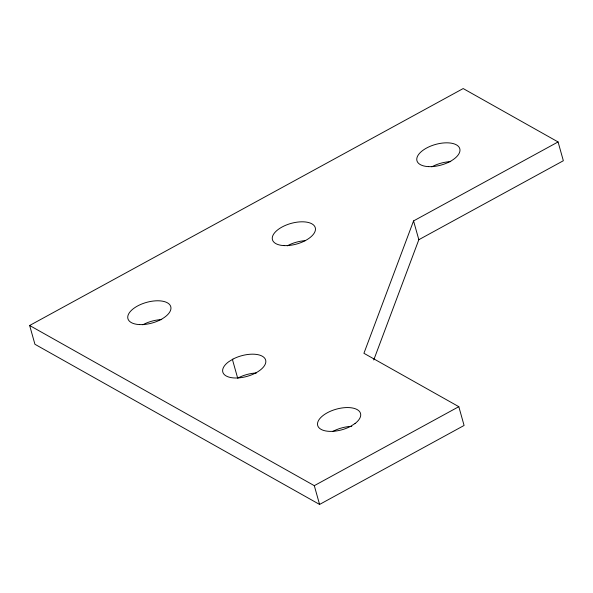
<?xml version="1.0" encoding="UTF-8"?>
<svg xmlns="http://www.w3.org/2000/svg" width="593" height="593" viewBox="0 0 593 593"><rect width="100%" height="100%" fill="white"/><g stroke="black" fill="none" stroke-linecap="round" stroke-linejoin="round"><path stroke-width="0.89" d="M558.072 141.942L413.558 220.922L363.924 353.295L458.812 406.679L464.089 425.463L319.575 504.443L34.928 344.274L29.65 325.49L463.185 88.557L558.072 141.942L563.35 160.733L418.836 239.705L373.746 359.966M29.65 325.49L314.297 485.66L458.812 406.679M413.558 220.922L418.836 239.705M314.297 485.66L319.575 504.443M232.412 359.44L237.697 378.223M431.793 166.848A22.245 10.681 -15.7 0 1 450.762 161.63M287.279 245.828A22.245 10.681 -15.7 0 1 305.351 240.654M142.765 324.808A22.245 10.681 -15.7 0 1 161.741 319.59M238.245 377.882A22.245 10.681 -15.7 0 1 256.391 372.982M332.784 431.452A22.245 10.681 -15.7 0 1 351.79 426.36M355.044 423.521L350.715 426.285A22.245 10.681 -15.7 0 1 317.685 425.463A22.245 10.681 -15.7 0 1 345.615 407.606A22.245 10.681 -15.7 0 1 355.044 423.521M232.96 359.099L228.572 361.834A22.245 10.681 -15.7 0 0 237.348 377.971A22.245 10.681 -15.7 0 0 265.701 360.292A22.245 10.681 -15.7 0 0 232.96 359.099M428.657 166.626A22.245 10.681 -15.7 0 0 459.946 149.525A22.245 10.681 -15.7 0 0 426.515 148.065A22.245 10.681 -15.7 0 0 428.657 166.626M139.637 324.586A22.245 10.681 -15.7 0 0 170.925 307.485A22.245 10.681 -15.7 0 0 137.487 306.025A22.245 10.681 -15.7 0 0 139.637 324.586M284.143 245.606A22.245 10.681 -15.7 0 0 315.432 228.505A22.245 10.681 -15.7 0 0 282.001 227.045A22.245 10.681 -15.7 0 0 284.143 245.606"/></g></svg>
